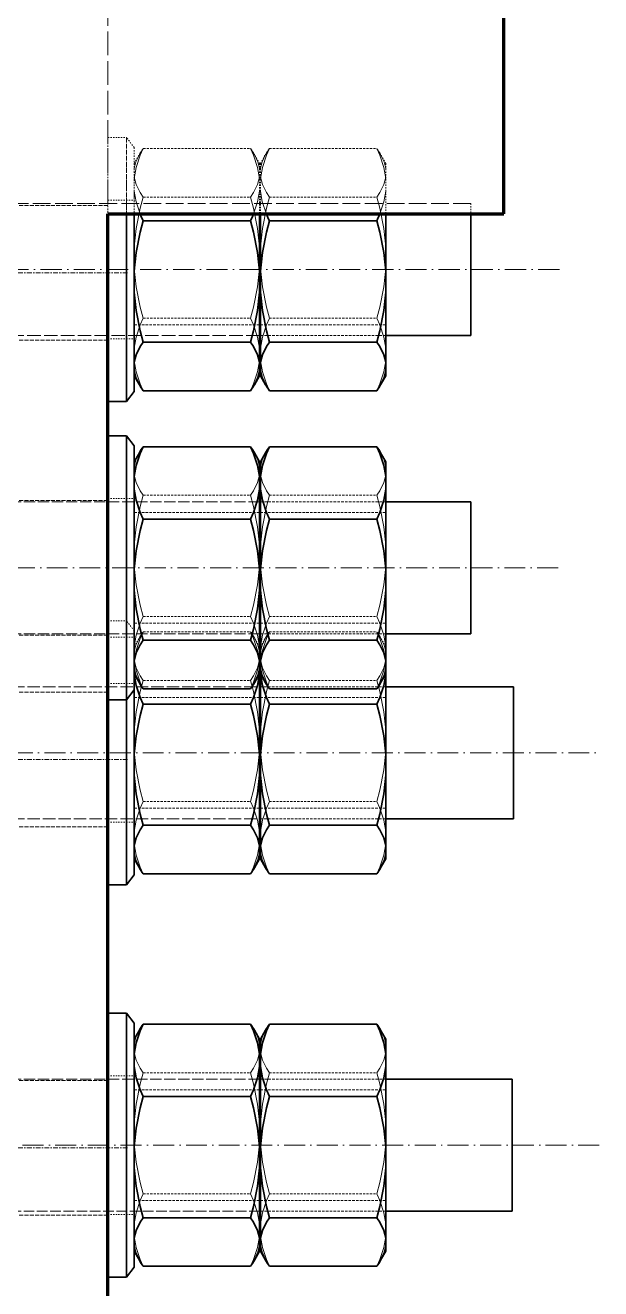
# Model space of a CAD drawing. Header units: millimetres. Extents: x 3026 to 35289, y 2869 to 25683.
# Drawn here: x 14756.2 to 14799.8, y 12286.8 to 12382.6 of the extents above; entities that cross this region are included whole.
import ezdxf

# ---------------------------------------------------------------- set-up
doc = ezdxf.new("R2010")
doc.units = ezdxf.units.MM
doc.linetypes.add('DASHDOT', pattern=[18.5, 12, -3, 0.5, -3])
doc.linetypes.add('DASHED', pattern=[15, 12, -3])

# ---------------------------------------------------------------- blocks, each defined once
blk = doc.blocks.new('A$C55E021B5')
at = {"color": 7, "linetype": 'DASHED', "lineweight": 13, "ltscale": 0.149374}
blk.add_line((1178.701, 1116.53), (1178.701, 1026.905), dxfattribs=at)
at = {"color": 7, "lineweight": 35, "ltscale": 0.041666}
blk.add_line((1148.701, 1051.53), (1148.701, 1026.53), dxfattribs=at)
at = {"color": 7, "lineweight": 140, "ltscale": 0.041666}
blk.add_line((1148.701, 1026.53), (1148.701, 1051.53), dxfattribs=at)
at = {"color": 7, "linetype": 'DASHED', "lineweight": 13, "ltscale": 0.001576}
for p, q in [((1176.701, 1031.563), (1177.277, 1032.313)), ((1176.701, 994.937), (1177.277, 995.687))]:
    blk.add_line(p, q, dxfattribs=at)
at = {"color": 7, "linetype": 'DASHED', "lineweight": 13, "ltscale": 0.030065}
for p, q in [((1177.277, 1032.313), (1177.277, 1014.274)), ((1177.277, 1009.712), (1177.277, 991.673)), ((1177.277, 995.687), (1177.277, 977.648)), ((1177.277, 965.949), (1177.277, 947.91))]:
    blk.add_line(p, q, dxfattribs=at)
at = {"color": 7, "linetype": 'DASHED', "lineweight": 13, "ltscale": 0.002374}
for p, q in [((1178.701, 1032.313), (1177.277, 1032.313)), ((1178.701, 995.687), (1177.277, 995.687))]:
    blk.add_line(p, q, dxfattribs=at)
at = {"color": 7, "linetype": 'DASHED', "lineweight": 13, "ltscale": 0.003268}
for p, q in [((1178.701, 1032.313), (1178.701, 1030.352)), ((1177.277, 1014.274), (1177.277, 1012.313)), ((1177.277, 991.673), (1177.277, 989.713)), ((1177.277, 977.648), (1177.277, 975.687)), ((1177.277, 947.91), (1177.277, 945.949))]:
    blk.add_line(p, q, dxfattribs=at)
at = {"color": 7, "linetype": 'DASHED', "lineweight": 13, "ltscale": 0.013528}
for p, q in [((1166.452, 1031.492), (1158.335, 1031.492)), ((1176.01, 1031.492), (1167.893, 1031.492)), ((1166.452, 1027.808), (1158.335, 1027.808)), ((1176.01, 1027.808), (1167.893, 1027.808)), ((1166.452, 1018.629), (1158.335, 1018.629)), ((1176.01, 1018.629), (1167.893, 1018.629)), ((1166.452, 1005.207), (1158.335, 1005.207)), ((1176.01, 1005.207), (1167.893, 1005.207)), ((1166.452, 996.028), (1158.335, 996.028)), ((1176.01, 996.028), (1167.893, 996.028)), ((1166.452, 994.865), (1158.335, 994.865)), ((1176.01, 994.865), (1167.893, 994.865)), ((1166.452, 991.181), (1158.335, 991.181)), ((1176.01, 991.181), (1167.893, 991.181)), ((1166.452, 982.003), (1158.335, 982.003)), ((1176.01, 982.003), (1167.893, 982.003)), ((1166.452, 961.443), (1158.335, 961.443)), ((1176.01, 961.443), (1167.893, 961.443)), ((1166.452, 952.265), (1158.335, 952.265)), ((1176.01, 952.265), (1167.893, 952.265))]:
    blk.add_line(p, q, dxfattribs=at)
at = {"color": 7, "linetype": 'DASHED', "lineweight": 13, "ltscale": 0.003023}
blk.add_line((1176.701, 1031.563), (1176.701, 1029.749), dxfattribs=at)
at = {"color": 7, "linetype": 'DASHED', "lineweight": 13, "ltscale": 0.001316}
for p, q in [((1157.643, 1030.353), (1158.038, 1031.037)), ((1167.143, 1030.353), (1166.749, 1031.037)), ((1167.201, 1030.353), (1167.596, 1031.037)), ((1176.701, 1030.353), (1176.306, 1031.037)), ((1157.643, 993.727), (1158.038, 994.411)), ((1167.143, 993.727), (1166.749, 994.411)), ((1167.201, 993.727), (1167.596, 994.411)), ((1176.701, 993.727), (1176.306, 994.411))]:
    blk.add_line(p, q, dxfattribs=at)
at = {"color": 7, "linetype": 'DASHED', "lineweight": 13, "ltscale": 0.001886}
for p, q in [((1157.643, 1030.353), (1157.643, 1029.222)), ((1167.143, 1030.353), (1167.143, 1029.222)), ((1167.201, 1030.353), (1167.201, 1029.222)), ((1176.701, 1030.353), (1176.701, 1029.222))]:
    blk.add_line(p, q, dxfattribs=at)
at = {"color": 7, "linetype": 'DASHED', "lineweight": 13, "ltscale": 0.005366}
blk.add_line((1176.701, 1029.749), (1176.701, 1026.53), dxfattribs=at)
at = {"color": 7, "linetype": 'DASHED', "lineweight": 13, "ltscale": 0.006371}
for p, q in [((1177.277, 1030.352), (1177.277, 1026.53)), ((1178.701, 1030.352), (1178.701, 1026.53))]:
    blk.add_line(p, q, dxfattribs=at)
at = {"color": 7, "linetype": 'DASHED', "lineweight": 13, "ltscale": 0.001592}
for p, q in [((1157.643, 1028.267), (1157.643, 1029.222)), ((1167.143, 1028.267), (1167.143, 1029.222)), ((1167.201, 1028.267), (1167.201, 1029.222)), ((1176.701, 1028.267), (1176.701, 1029.222))]:
    blk.add_line(p, q, dxfattribs=at)
at = {"color": 7, "linetype": 'DASHED', "lineweight": 13, "ltscale": 0.002895}
for p, q in [((1157.643, 1028.267), (1157.643, 1026.53)), ((1167.143, 1028.267), (1167.143, 1026.53)), ((1167.201, 1028.267), (1167.201, 1026.53))]:
    blk.add_line(p, q, dxfattribs=at)
at = {"color": 7, "linetype": 'DASHED', "lineweight": 13, "ltscale": 0.010101}
for p, q in [((1176.701, 1028.267), (1176.701, 1022.206)), ((1176.701, 1005.666), (1176.701, 999.605)), ((1176.701, 961.902), (1176.701, 955.842))]:
    blk.add_line(p, q, dxfattribs=at)
at = {"color": 7, "linetype": 'DASHED', "lineweight": 13, "ltscale": 0.003333}
for p, q in [((1178.701, 1027.563), (1176.701, 1027.563)), ((1178.701, 1017.063), (1176.701, 1017.063)), ((1178.701, 1004.962), (1176.701, 1004.962)), ((1178.701, 994.462), (1176.701, 994.462)), ((1178.701, 990.937), (1176.701, 990.937)), ((1178.701, 980.437), (1176.701, 980.437)), ((1178.701, 961.199), (1176.701, 961.199)), ((1178.701, 950.699), (1176.701, 950.699))]:
    blk.add_line(p, q, dxfattribs=at)
at = {"color": 7, "linetype": 'DASHED', "lineweight": 13, "ltscale": 0.001306}
blk.add_line((1151.201, 1027.313), (1151.201, 1026.53), dxfattribs=at)
at = {"color": 7, "linetype": 'DASHED', "lineweight": 13, "ltscale": 0.111666}
blk.add_line((1151.201, 1027.313), (1218.201, 1027.313), dxfattribs=at)
at = {"color": 7, "linetype": 'DASHED', "lineweight": 13, "ltscale": 0.025}
for p, q in [((1178.701, 1027.177), (1193.701, 1027.177)), ((1178.701, 1016.977), (1193.701, 1016.977)), ((1178.701, 1004.812), (1193.701, 1004.812)), ((1178.701, 994.612), (1193.701, 994.612)), ((1178.701, 990.284), (1193.701, 990.284)), ((1178.701, 980.084), (1193.701, 980.084)), ((1178.701, 960.858), (1193.701, 960.858)), ((1178.701, 950.658), (1193.701, 950.658))]:
    blk.add_line(p, q, dxfattribs=at)
at = {"color": 7, "linetype": 'DASHED', "lineweight": 13, "ltscale": 0.00062561}
blk.add_line((1178.701, 1026.905), (1178.701, 1026.53), dxfattribs=at)
at = {"color": 7, "lineweight": 35, "ltscale": 0.05}
blk.add_line((1178.701, 1026.53), (1148.701, 1026.53), dxfattribs=at)
at = {"color": 7, "lineweight": 140, "ltscale": 0.05}
blk.add_line((1178.701, 1026.53), (1148.701, 1026.53), dxfattribs=at)
at = {"color": 7, "lineweight": 35, "ltscale": 0.011984}
blk.add_line((1151.201, 1026.53), (1151.201, 1019.339), dxfattribs=at)
at = {"color": 7, "lineweight": 35, "ltscale": 0.007206}
for p, q in [((1157.643, 1026.53), (1157.643, 1022.206)), ((1167.143, 1026.53), (1167.143, 1022.206)), ((1167.201, 1026.53), (1167.201, 1022.206))]:
    blk.add_line(p, q, dxfattribs=at)
at = {"color": 7, "linetype": 'DASHED', "lineweight": 13, "ltscale": 0.015833}
for p, q in [((1167.143, 1026.501), (1157.643, 1026.501)), ((1176.701, 1026.501), (1167.201, 1026.501)), ((1167.143, 1018.125), (1157.643, 1018.125)), ((1176.701, 1018.125), (1167.201, 1018.125)), ((1167.143, 1003.9), (1157.643, 1003.9)), ((1176.701, 1003.9), (1167.201, 1003.9)), ((1167.143, 995.525), (1157.643, 995.525)), ((1176.701, 995.525), (1167.201, 995.525)), ((1167.143, 989.875), (1157.643, 989.875)), ((1176.701, 989.875), (1167.201, 989.875)), ((1167.143, 981.499), (1157.643, 981.499)), ((1176.701, 981.499), (1167.201, 981.499)), ((1167.143, 960.137), (1157.643, 960.137)), ((1176.701, 960.137), (1167.201, 960.137)), ((1167.143, 951.761), (1157.643, 951.761)), ((1176.701, 951.761), (1167.201, 951.761))]:
    blk.add_line(p, q, dxfattribs=at)
at = {"color": 7, "lineweight": 35, "ltscale": 0.013528}
for p, q in [((1166.452, 1025.998), (1158.335, 1025.998)), ((1176.01, 1025.998), (1167.893, 1025.998)), ((1166.452, 1016.819), (1158.335, 1016.819)), ((1176.01, 1016.819), (1167.893, 1016.819)), ((1166.452, 1013.135), (1158.335, 1013.135)), ((1176.01, 1013.135), (1167.893, 1013.135)), ((1166.452, 1008.891), (1158.335, 1008.891)), ((1176.01, 1008.891), (1167.893, 1008.891)), ((1166.452, 1003.396), (1158.335, 1003.396)), ((1176.01, 1003.396), (1167.893, 1003.396)), ((1166.452, 994.218), (1158.335, 994.218)), ((1176.01, 994.218), (1167.893, 994.218)), ((1166.452, 990.534), (1158.335, 990.534)), ((1176.01, 990.534), (1167.893, 990.534)), ((1166.452, 989.371), (1158.335, 989.371)), ((1176.01, 989.371), (1167.893, 989.371)), ((1166.452, 980.193), (1158.335, 980.193)), ((1176.01, 980.193), (1167.893, 980.193)), ((1166.452, 976.509), (1158.335, 976.509)), ((1176.01, 976.509), (1167.893, 976.509)), ((1166.452, 965.127), (1158.335, 965.127)), ((1176.01, 965.127), (1167.893, 965.127)), ((1166.452, 959.633), (1158.335, 959.633)), ((1176.01, 959.633), (1167.893, 959.633)), ((1166.452, 950.454), (1158.335, 950.454)), ((1176.01, 950.454), (1167.893, 950.454)), ((1166.452, 946.77), (1158.335, 946.77)), ((1176.01, 946.77), (1167.893, 946.77))]:
    blk.add_line(p, q, dxfattribs=at)
at = {"color": 7, "lineweight": 35, "ltscale": 0.022445}
blk.add_line((1176.701, 1026.53), (1176.701, 1013.063), dxfattribs=at)
at = {"color": 7, "lineweight": 35, "ltscale": 0.023694}
for p, q in [((1177.277, 1026.53), (1177.277, 1012.313)), ((1178.701, 1026.53), (1178.701, 1012.313))]:
    blk.add_line(p, q, dxfattribs=at)
at = {"color": 7, "lineweight": 35, "ltscale": 0.158334}
blk.add_line((1178.701, 1026.53), (1178.701, 931.53), dxfattribs=at)
at = {"color": 7, "lineweight": 140, "ltscale": 0.158334}
blk.add_line((1178.701, 931.53), (1178.701, 1026.53), dxfattribs=at)
at = {"color": 7, "linetype": 'DASHDOT', "lineweight": 13, "ltscale": 0.134}
blk.add_line((1144.501, 1022.313), (1224.901, 1022.313), dxfattribs=at)
at = {"color": 7, "lineweight": 35, "ltscale": 0.00266}
for p, q in [((1157.643, 1020.61), (1157.643, 1022.206)), ((1167.143, 1020.61), (1167.143, 1022.206)), ((1167.201, 1020.61), (1167.201, 1022.206)), ((1157.643, 998.009), (1157.643, 999.605)), ((1167.143, 998.009), (1167.143, 999.605)), ((1167.201, 998.009), (1167.201, 999.605)), ((1157.643, 954.246), (1157.643, 955.842)), ((1167.143, 954.246), (1167.143, 955.842)), ((1167.201, 954.246), (1167.201, 955.842))]:
    blk.add_line(p, q, dxfattribs=at)
at = {"color": 7, "linetype": 'DASHED', "lineweight": 13, "ltscale": 0.00266}
for p, q in [((1176.701, 1020.61), (1176.701, 1022.206)), ((1176.701, 998.009), (1176.701, 999.605)), ((1176.701, 954.246), (1176.701, 955.842))]:
    blk.add_line(p, q, dxfattribs=at)
at = {"color": 7, "linetype": 'DASHDOT', "lineweight": 13, "ltscale": 0.03}
for p, q in [((1177.201, 1022.077), (1195.201, 1022.077)), ((1177.201, 985.185), (1195.201, 985.185)), ((1177.201, 955.758), (1195.201, 955.758))]:
    blk.add_line(p, q, dxfattribs=at)
at = {"color": 7, "lineweight": 35, "ltscale": 0.008855}
for p, q in [((1157.643, 1020.61), (1157.643, 1015.297)), ((1167.143, 1020.61), (1167.143, 1015.297)), ((1167.201, 1020.61), (1167.201, 1015.297)), ((1157.643, 998.009), (1157.643, 992.696)), ((1167.143, 998.009), (1167.143, 992.696)), ((1167.201, 998.009), (1167.201, 992.696)), ((1157.643, 983.984), (1157.643, 978.671)), ((1167.143, 983.984), (1167.143, 978.671)), ((1167.201, 983.984), (1167.201, 978.671)), ((1157.643, 954.246), (1157.643, 948.933)), ((1167.143, 954.246), (1167.143, 948.933)), ((1167.201, 954.246), (1167.201, 948.933))]:
    blk.add_line(p, q, dxfattribs=at)
at = {"color": 7, "linetype": 'DASHED', "lineweight": 13, "ltscale": 0.008855}
for p, q in [((1176.701, 1020.61), (1176.701, 1015.297)), ((1176.701, 998.009), (1176.701, 992.696)), ((1176.701, 983.984), (1176.701, 978.671)), ((1176.701, 954.246), (1176.701, 948.933))]:
    blk.add_line(p, q, dxfattribs=at)
at = {"color": 7, "lineweight": 35, "ltscale": 0.003377}
for p, q in [((1151.201, 1019.339), (1151.201, 1017.313)), ((1151.201, 994.712), (1151.201, 996.738)), ((1147.977, 982.713), (1147.977, 980.687)), ((1148.079, 950.949), (1148.079, 952.975))]:
    blk.add_line(p, q, dxfattribs=at)
at = {"color": 7, "lineweight": 35, "ltscale": 0.010737}
for p, q in [((1151.201, 1017.313), (1157.643, 1017.313)), ((1151.201, 1004.713), (1157.643, 1004.713)), ((1151.201, 994.712), (1157.643, 994.712))]:
    blk.add_line(p, q, dxfattribs=at)
at = {"color": 7, "linetype": 'DASHED', "lineweight": 13, "ltscale": 0.015834}
for p, q in [((1157.643, 1017.313), (1167.144, 1017.313)), ((1157.643, 1004.713), (1167.144, 1004.713)), ((1157.643, 994.712), (1167.144, 994.712)), ((1167.144, 990.687), (1157.643, 990.687)), ((1167.144, 980.687), (1157.643, 980.687)), ((1157.643, 960.949), (1167.144, 960.949)), ((1157.643, 950.949), (1167.144, 950.949))]:
    blk.add_line(p, q, dxfattribs=at)
at = {"color": 7, "lineweight": 35, "ltscale": 9.53674e-05}
for p, q in [((1167.144, 1017.313), (1167.201, 1017.313)), ((1167.144, 1004.713), (1167.201, 1004.713)), ((1167.144, 994.712), (1167.201, 994.712)), ((1167.201, 990.687), (1167.144, 990.687)), ((1167.201, 980.687), (1167.144, 980.687)), ((1167.144, 960.949), (1167.201, 960.949)), ((1167.144, 950.949), (1167.201, 950.949))]:
    blk.add_line(p, q, dxfattribs=at)
at = {"color": 7, "linetype": 'DASHED', "lineweight": 13, "ltscale": 0.085}
blk.add_line((1167.201, 1017.313), (1218.201, 1017.313), dxfattribs=at)
at = {"color": 7, "lineweight": 35, "ltscale": 0.001067}
for p, q in [((1157.643, 1014.657), (1157.643, 1015.297)), ((1167.143, 1014.657), (1167.143, 1015.297)), ((1167.201, 1014.657), (1167.201, 1015.297)), ((1176.701, 1014.657), (1176.701, 1015.297)), ((1157.643, 978.03), (1157.643, 978.671)), ((1167.143, 978.03), (1167.143, 978.671)), ((1167.201, 978.03), (1167.201, 978.671)), ((1176.701, 978.03), (1176.701, 978.671))]:
    blk.add_line(p, q, dxfattribs=at)
at = {"color": 7, "lineweight": 35, "ltscale": 0.000639725}
for p, q in [((1157.643, 1014.657), (1157.643, 1014.273)), ((1167.143, 1014.657), (1167.143, 1014.273)), ((1167.201, 1014.657), (1167.201, 1014.273)), ((1176.701, 1014.657), (1176.701, 1014.273)), ((1157.643, 978.03), (1157.643, 977.647)), ((1167.143, 978.03), (1167.143, 977.647)), ((1167.201, 978.03), (1167.201, 977.647)), ((1176.701, 978.03), (1176.701, 977.647))]:
    blk.add_line(p, q, dxfattribs=at)
at = {"color": 7, "lineweight": 35, "ltscale": 0.001316}
for p, q in [((1157.643, 1014.273), (1158.038, 1013.589)), ((1167.143, 1014.273), (1166.749, 1013.589)), ((1167.201, 1014.273), (1167.596, 1013.589)), ((1176.701, 1014.273), (1176.306, 1013.589)), ((1157.643, 1007.753), (1158.038, 1008.436)), ((1167.143, 1007.753), (1166.749, 1008.436)), ((1167.201, 1007.753), (1167.596, 1008.436)), ((1176.701, 1007.753), (1176.306, 1008.436)), ((1157.643, 991.672), (1158.038, 990.988)), ((1167.143, 991.672), (1166.749, 990.988)), ((1167.201, 991.672), (1167.596, 990.988)), ((1176.701, 991.672), (1176.306, 990.988)), ((1157.643, 977.647), (1158.038, 976.963)), ((1167.143, 977.647), (1166.749, 976.963)), ((1167.201, 977.647), (1167.596, 976.963)), ((1176.701, 977.647), (1176.306, 976.963)), ((1157.643, 963.989), (1158.038, 964.673)), ((1167.143, 963.989), (1166.749, 964.673)), ((1167.201, 963.989), (1167.596, 964.673)), ((1176.701, 963.989), (1176.306, 964.673)), ((1157.643, 947.909), (1158.038, 947.225)), ((1167.143, 947.909), (1166.749, 947.225)), ((1167.201, 947.909), (1167.596, 947.225)), ((1176.701, 947.909), (1176.306, 947.225))]:
    blk.add_line(p, q, dxfattribs=at)
at = {"color": 7, "lineweight": 35, "ltscale": 0.001576}
for p, q in [((1176.701, 1013.063), (1177.277, 1012.313)), ((1176.701, 1008.962), (1177.277, 1009.712)), ((1176.701, 990.462), (1177.277, 989.713)), ((1176.701, 976.437), (1177.277, 975.687)), ((1176.701, 965.199), (1177.277, 965.949)), ((1176.701, 946.699), (1177.277, 945.949))]:
    blk.add_line(p, q, dxfattribs=at)
at = {"color": 7, "lineweight": 35, "ltscale": 0.002374}
for p, q in [((1178.701, 1012.313), (1177.277, 1012.313)), ((1178.701, 1009.712), (1177.277, 1009.712)), ((1178.701, 989.713), (1177.277, 989.713)), ((1178.701, 975.687), (1177.277, 975.687)), ((1178.701, 965.949), (1177.277, 965.949)), ((1178.701, 945.949), (1177.277, 945.949))]:
    blk.add_line(p, q, dxfattribs=at)
at = {"color": 7, "lineweight": 35, "ltscale": 0.003268}
for p, q in [((1177.277, 1009.712), (1177.277, 1007.751)), ((1178.701, 1009.712), (1178.701, 1007.751)), ((1177.277, 965.949), (1177.277, 963.988)), ((1178.701, 965.949), (1178.701, 963.988))]:
    blk.add_line(p, q, dxfattribs=at)
at = {"color": 7, "lineweight": 35, "ltscale": 0.003023}
for p, q in [((1176.701, 1008.962), (1176.701, 1007.148)), ((1176.701, 965.199), (1176.701, 963.385))]:
    blk.add_line(p, q, dxfattribs=at)
at = {"color": 7, "lineweight": 35, "ltscale": 0.001886}
for p, q in [((1157.643, 1007.753), (1157.643, 1006.621)), ((1167.143, 1007.753), (1167.143, 1006.621)), ((1167.201, 1007.753), (1167.201, 1006.621)), ((1176.701, 1007.753), (1176.701, 1006.621)), ((1157.643, 963.989), (1157.643, 962.858)), ((1167.143, 963.989), (1167.143, 962.858)), ((1167.201, 963.989), (1167.201, 962.858)), ((1176.701, 963.989), (1176.701, 962.858))]:
    blk.add_line(p, q, dxfattribs=at)
at = {"color": 7, "lineweight": 35, "ltscale": 0.030065}
for p, q in [((1177.277, 1007.751), (1177.277, 989.713)), ((1178.701, 1007.751), (1178.701, 989.713)), ((1177.277, 963.988), (1177.277, 945.949)), ((1178.701, 963.988), (1178.701, 945.949))]:
    blk.add_line(p, q, dxfattribs=at)
at = {"color": 7, "lineweight": 35, "ltscale": 0.001592}
for p, q in [((1157.643, 1005.666), (1157.643, 1006.621)), ((1167.143, 1005.666), (1167.143, 1006.621)), ((1167.201, 1005.666), (1167.201, 1006.621)), ((1176.701, 1005.666), (1176.701, 1006.621)), ((1157.643, 961.902), (1157.643, 962.858)), ((1167.143, 961.902), (1167.143, 962.858)), ((1167.201, 961.902), (1167.201, 962.858)), ((1176.701, 961.902), (1176.701, 962.858))]:
    blk.add_line(p, q, dxfattribs=at)
at = {"color": 7, "lineweight": 35, "ltscale": 0.02781}
for p, q in [((1176.701, 1007.148), (1176.701, 990.462)), ((1176.701, 963.385), (1176.701, 946.699))]:
    blk.add_line(p, q, dxfattribs=at)
at = {"color": 7, "lineweight": 35, "ltscale": 0.010101}
for p, q in [((1157.643, 1005.666), (1157.643, 999.605)), ((1167.143, 1005.666), (1167.143, 999.605)), ((1167.201, 1005.666), (1167.201, 999.605)), ((1157.643, 991.64), (1157.643, 985.58)), ((1167.143, 991.64), (1167.143, 985.58)), ((1167.201, 991.64), (1167.201, 985.58)), ((1157.643, 961.902), (1157.643, 955.842)), ((1167.143, 961.902), (1167.143, 955.842)), ((1167.201, 961.902), (1167.201, 955.842))]:
    blk.add_line(p, q, dxfattribs=at)
at = {"color": 7, "lineweight": 35, "ltscale": 0.01329}
for p, q in [((1151.201, 996.738), (1151.201, 1004.713)), ((1147.977, 990.687), (1147.977, 982.713)), ((1148.079, 952.975), (1148.079, 960.949))]:
    blk.add_line(p, q, dxfattribs=at)
at = {"color": 7, "linetype": 'DASHED', "lineweight": 13, "ltscale": 0.070834}
for p, q in [((1167.201, 1004.713), (1209.701, 1004.713)), ((1167.201, 994.712), (1209.701, 994.712)), ((1167.201, 960.949), (1209.701, 960.949))]:
    blk.add_line(p, q, dxfattribs=at)
at = {"color": 7, "linetype": 'DASHDOT', "lineweight": 13, "ltscale": 0.132001}
for p, q in [((1144.601, 999.712), (1223.802, 999.712)), ((1141.479, 955.949), (1220.68, 955.949))]:
    blk.add_line(p, q, dxfattribs=at)
at = {"color": 7, "linetype": 'DASHED', "lineweight": 13, "ltscale": 0.006689}
blk.add_line((1177.277, 993.726), (1177.277, 989.713), dxfattribs=at)
at = {"color": 7, "lineweight": 35, "ltscale": 0.001068}
for p, q in [((1157.643, 992.056), (1157.643, 992.696)), ((1167.143, 992.056), (1167.143, 992.696)), ((1167.201, 992.056), (1167.201, 992.696)), ((1176.701, 992.056), (1176.701, 992.696)), ((1157.643, 948.292), (1157.643, 948.933)), ((1167.143, 948.292), (1167.143, 948.933)), ((1167.201, 948.292), (1167.201, 948.933)), ((1176.701, 948.292), (1176.701, 948.933))]:
    blk.add_line(p, q, dxfattribs=at)
at = {"color": 7, "lineweight": 35, "ltscale": 0.000639343}
for p, q in [((1157.643, 992.056), (1157.643, 991.672)), ((1167.143, 992.056), (1167.143, 991.672)), ((1167.201, 992.056), (1167.201, 991.672)), ((1176.701, 992.056), (1176.701, 991.672)), ((1157.643, 948.292), (1157.643, 947.909)), ((1167.143, 948.292), (1167.143, 947.909)), ((1167.201, 948.292), (1167.201, 947.909)), ((1176.701, 948.292), (1176.701, 947.909))]:
    blk.add_line(p, q, dxfattribs=at)
at = {"color": 7, "lineweight": 35, "ltscale": 5.30243e-05}
for p, q in [((1157.643, 991.64), (1157.643, 991.672)), ((1167.143, 991.64), (1167.143, 991.672)), ((1167.201, 991.64), (1167.201, 991.672))]:
    blk.add_line(p, q, dxfattribs=at)
at = {"color": 7, "linetype": 'DASHED', "lineweight": 13, "ltscale": 0.000391006}
blk.add_line((1176.701, 991.907), (1176.701, 991.672), dxfattribs=at)
at = {"color": 7, "lineweight": 35, "ltscale": 0.025392}
blk.add_line((1176.701, 991.672), (1176.701, 976.437), dxfattribs=at)
at = {"color": 7, "lineweight": 35, "ltscale": 0.01611}
for p, q in [((1157.643, 990.687), (1147.977, 990.687)), ((1157.643, 980.687), (1147.977, 980.687))]:
    blk.add_line(p, q, dxfattribs=at)
at = {"color": 7, "linetype": 'DASHED', "lineweight": 13, "ltscale": 0.07813}
for p, q in [((1214.079, 990.687), (1167.201, 990.687)), ((1214.079, 980.687), (1167.201, 980.687))]:
    blk.add_line(p, q, dxfattribs=at)
at = {"color": 7, "linetype": 'DASHED', "lineweight": 13, "ltscale": 0.008138}
blk.add_line((1176.701, 990.463), (1176.701, 985.58), dxfattribs=at)
at = {"color": 7, "linetype": 'DASHED', "lineweight": 13, "ltscale": 0.001876}
blk.add_line((1178.701, 990.838), (1178.701, 989.713), dxfattribs=at)
at = {"color": 7, "lineweight": 35, "ltscale": 0.023376}
for p, q in [((1177.277, 989.713), (1177.277, 975.687)), ((1178.701, 989.713), (1178.701, 975.687))]:
    blk.add_line(p, q, dxfattribs=at)
at = {"color": 7, "linetype": 'DASHDOT', "lineweight": 13, "ltscale": 0.132204}
blk.add_line((1220.689, 985.687), (1141.367, 985.687), dxfattribs=at)
at = {"color": 7, "lineweight": 35, "ltscale": 0.002659}
for p, q in [((1157.643, 983.984), (1157.643, 985.58)), ((1167.143, 983.984), (1167.143, 985.58)), ((1167.201, 983.984), (1167.201, 985.58))]:
    blk.add_line(p, q, dxfattribs=at)
at = {"color": 7, "linetype": 'DASHED', "lineweight": 13, "ltscale": 0.002659}
blk.add_line((1176.701, 983.984), (1176.701, 985.58), dxfattribs=at)
at = {"color": 7, "lineweight": 35, "ltscale": 0.01594}
for p, q in [((1148.079, 960.949), (1157.643, 960.949)), ((1148.079, 950.949), (1157.643, 950.949))]:
    blk.add_line(p, q, dxfattribs=at)
at = {"color": 7, "linetype": 'DASHED', "lineweight": 13, "ltscale": 0.066912}
blk.add_line((1167.201, 950.949), (1207.348, 950.949), dxfattribs=at)
at = {"color": 7, "linetype": 'DASHED', "lineweight": 13}
for points in [[(1157.643, 1029.222), (1157.794, 1030.062), (1158.106, 1030.984), (1158.335, 1031.492)], [(1167.143, 1029.222), (1166.993, 1030.062), (1166.681, 1030.984), (1166.452, 1031.492)], [(1167.201, 1029.222), (1167.352, 1030.062), (1167.664, 1030.984), (1167.893, 1031.492)], [(1176.701, 1029.222), (1176.551, 1030.062), (1176.239, 1030.984), (1176.01, 1031.492)], [(1157.643, 1029.97), (1157.775, 1030.482), (1158.038, 1031.037)], [(1167.143, 1029.97), (1167.012, 1030.482), (1166.749, 1031.037)], [(1167.201, 1029.97), (1167.333, 1030.482), (1167.596, 1031.037)], [(1176.701, 1029.97), (1176.57, 1030.482), (1176.306, 1031.037)], [(1157.643, 1029.329), (1157.794, 1028.766), (1158.106, 1028.148), (1158.335, 1027.808)], [(1167.143, 1029.329), (1166.993, 1028.766), (1166.681, 1028.148), (1166.452, 1027.808)], [(1167.201, 1029.329), (1167.352, 1028.766), (1167.664, 1028.148), (1167.893, 1027.808)], [(1176.701, 1029.329), (1176.551, 1028.766), (1176.239, 1028.148), (1176.01, 1027.808)], [(1157.643, 1028.267), (1157.791, 1027.439), (1158.096, 1026.531)], [(1157.643, 1024.016), (1157.794, 1025.419), (1158.106, 1026.959), (1158.335, 1027.808)], [(1167.143, 1024.016), (1166.993, 1025.419), (1166.681, 1026.959), (1166.452, 1027.808)], [(1167.143, 1028.267), (1166.996, 1027.439), (1166.691, 1026.531)], [(1167.201, 1028.267), (1167.349, 1027.439), (1167.653, 1026.531)], [(1167.201, 1024.016), (1167.352, 1025.419), (1167.664, 1026.959), (1167.893, 1027.808)], [(1176.701, 1024.016), (1176.551, 1025.419), (1176.239, 1026.959), (1176.01, 1027.808)], [(1176.701, 1028.267), (1176.553, 1027.439), (1176.249, 1026.531)], [(1157.643, 1022.421), (1157.794, 1021.018), (1158.106, 1019.478), (1158.335, 1018.629)], [(1167.143, 1022.421), (1166.993, 1021.018), (1166.681, 1019.478), (1166.452, 1018.629)], [(1167.201, 1022.421), (1167.352, 1021.018), (1167.664, 1019.478), (1167.893, 1018.629)], [(1176.701, 1022.421), (1176.551, 1021.018), (1176.239, 1019.478), (1176.01, 1018.629)], [(1157.643, 1016.36), (1157.794, 1017.199), (1158.106, 1018.121), (1158.335, 1018.629)], [(1167.143, 1016.36), (1166.993, 1017.199), (1166.681, 1018.121), (1166.452, 1018.629)], [(1167.201, 1016.36), (1167.352, 1017.199), (1167.664, 1018.121), (1167.893, 1018.629)], [(1176.701, 1016.36), (1176.551, 1017.199), (1176.239, 1018.121), (1176.01, 1018.629)], [(1157.643, 1015.404), (1157.794, 1014.565), (1158.106, 1013.643), (1158.335, 1013.135)], [(1167.143, 1015.404), (1166.993, 1014.565), (1166.681, 1013.643), (1166.452, 1013.135)], [(1167.201, 1015.404), (1167.352, 1014.565), (1167.664, 1013.643), (1167.893, 1013.135)], [(1176.701, 1015.404), (1176.551, 1014.565), (1176.239, 1013.643), (1176.01, 1013.135)], [(1157.643, 1007.369), (1157.775, 1007.881), (1158.038, 1008.436)], [(1167.143, 1007.369), (1167.012, 1007.881), (1166.749, 1008.436)], [(1167.201, 1007.369), (1167.333, 1007.881), (1167.596, 1008.436)], [(1176.701, 1007.369), (1176.57, 1007.881), (1176.306, 1008.436)], [(1157.643, 1006.728), (1157.794, 1006.165), (1158.106, 1005.547), (1158.335, 1005.207)], [(1167.143, 1006.728), (1166.993, 1006.165), (1166.681, 1005.547), (1166.452, 1005.207)], [(1167.201, 1006.728), (1167.352, 1006.165), (1167.664, 1005.547), (1167.893, 1005.207)], [(1176.701, 1006.728), (1176.551, 1006.165), (1176.239, 1005.547), (1176.01, 1005.207)], [(1157.643, 1001.415), (1157.794, 1002.818), (1158.106, 1004.358), (1158.335, 1005.207)], [(1167.143, 1001.415), (1166.993, 1002.818), (1166.681, 1004.358), (1166.452, 1005.207)], [(1167.201, 1001.415), (1167.352, 1002.818), (1167.664, 1004.358), (1167.893, 1005.207)], [(1176.701, 1001.415), (1176.551, 1002.818), (1176.239, 1004.358), (1176.01, 1005.207)], [(1157.643, 999.819), (1157.794, 998.417), (1158.106, 996.877), (1158.335, 996.028)], [(1167.143, 999.819), (1166.993, 998.417), (1166.681, 996.877), (1166.452, 996.028)], [(1167.201, 999.819), (1167.352, 998.417), (1167.664, 996.877), (1167.893, 996.028)], [(1176.701, 999.819), (1176.551, 998.417), (1176.239, 996.877), (1176.01, 996.028)], [(1157.643, 993.759), (1157.794, 994.598), (1158.106, 995.52), (1158.335, 996.028)], [(1167.143, 993.759), (1166.993, 994.598), (1166.681, 995.52), (1166.452, 996.028)], [(1167.201, 993.759), (1167.352, 994.598), (1167.664, 995.52), (1167.893, 996.028)], [(1176.701, 993.759), (1176.551, 994.598), (1176.239, 995.52), (1176.01, 996.028)], [(1157.643, 992.596), (1157.794, 993.435), (1158.106, 994.357), (1158.335, 994.865)], [(1157.643, 993.343), (1157.775, 993.856), (1158.038, 994.411)], [(1167.143, 992.596), (1166.993, 993.435), (1166.681, 994.357), (1166.452, 994.865)], [(1167.143, 993.343), (1167.012, 993.856), (1166.749, 994.411)], [(1167.201, 992.596), (1167.352, 993.435), (1167.664, 994.357), (1167.893, 994.865)], [(1167.201, 993.343), (1167.333, 993.856), (1167.596, 994.411)], [(1176.701, 992.596), (1176.551, 993.435), (1176.239, 994.357), (1176.01, 994.865)], [(1176.701, 993.343), (1176.57, 993.856), (1176.306, 994.411)], [(1157.643, 992.804), (1157.794, 991.964), (1158.106, 991.042), (1158.335, 990.534)], [(1157.643, 992.703), (1157.794, 992.14), (1158.106, 991.522), (1158.335, 991.181)], [(1167.143, 992.804), (1166.993, 991.964), (1166.681, 991.042), (1166.452, 990.534)], [(1167.143, 992.703), (1166.993, 992.14), (1166.681, 991.522), (1166.452, 991.181)], [(1167.201, 992.804), (1167.352, 991.964), (1167.664, 991.042), (1167.893, 990.534)], [(1167.201, 992.703), (1167.352, 992.14), (1167.664, 991.522), (1167.893, 991.181)], [(1176.701, 992.804), (1176.551, 991.964), (1176.239, 991.042), (1176.01, 990.534)], [(1176.701, 992.703), (1176.551, 992.14), (1176.239, 991.522), (1176.01, 991.181)], [(1157.643, 987.39), (1157.794, 988.792), (1158.106, 990.332), (1158.335, 991.181)], [(1167.143, 987.39), (1166.993, 988.792), (1166.681, 990.332), (1166.452, 991.181)], [(1167.201, 987.39), (1167.352, 988.792), (1167.664, 990.332), (1167.893, 991.181)], [(1176.701, 987.39), (1176.551, 988.792), (1176.239, 990.332), (1176.01, 991.181)], [(1157.643, 985.794), (1157.794, 984.391), (1158.106, 982.851), (1158.335, 982.003)], [(1167.143, 985.794), (1166.993, 984.391), (1166.681, 982.851), (1166.452, 982.003)], [(1167.201, 985.794), (1167.352, 984.391), (1167.664, 982.851), (1167.893, 982.003)], [(1176.701, 985.794), (1176.551, 984.391), (1176.239, 982.851), (1176.01, 982.003)], [(1157.643, 979.733), (1157.794, 980.573), (1158.106, 981.495), (1158.335, 982.003)], [(1167.143, 979.733), (1166.993, 980.573), (1166.681, 981.495), (1166.452, 982.003)], [(1167.201, 979.733), (1167.352, 980.573), (1167.664, 981.495), (1167.893, 982.003)], [(1176.701, 979.733), (1176.551, 980.573), (1176.239, 981.495), (1176.01, 982.003)], [(1157.643, 978.778), (1157.794, 977.939), (1158.106, 977.017), (1158.335, 976.509)], [(1167.143, 978.778), (1166.993, 977.939), (1166.681, 977.017), (1166.452, 976.509)], [(1167.201, 978.778), (1167.352, 977.939), (1167.664, 977.017), (1167.893, 976.509)], [(1176.701, 978.778), (1176.551, 977.939), (1176.239, 977.017), (1176.01, 976.509)], [(1157.643, 963.605), (1157.775, 964.118), (1158.038, 964.673)], [(1167.143, 963.605), (1167.012, 964.118), (1166.749, 964.673)], [(1167.201, 963.605), (1167.333, 964.118), (1167.596, 964.673)], [(1176.701, 963.605), (1176.57, 964.118), (1176.306, 964.673)], [(1157.643, 962.965), (1157.794, 962.402), (1158.106, 961.784), (1158.335, 961.443)], [(1167.143, 962.965), (1166.993, 962.402), (1166.681, 961.784), (1166.452, 961.443)], [(1167.201, 962.965), (1167.352, 962.402), (1167.664, 961.784), (1167.893, 961.443)], [(1176.701, 962.965), (1176.551, 962.402), (1176.239, 961.784), (1176.01, 961.443)], [(1157.643, 957.652), (1157.794, 959.054), (1158.106, 960.594), (1158.335, 961.443)], [(1167.143, 957.652), (1166.993, 959.054), (1166.681, 960.594), (1166.452, 961.443)], [(1167.201, 957.652), (1167.352, 959.054), (1167.664, 960.594), (1167.893, 961.443)], [(1176.701, 957.652), (1176.551, 959.054), (1176.239, 960.594), (1176.01, 961.443)], [(1157.643, 956.056), (1157.794, 954.654), (1158.106, 953.113), (1158.335, 952.265)], [(1167.143, 956.056), (1166.993, 954.654), (1166.681, 953.113), (1166.452, 952.265)], [(1167.201, 956.056), (1167.352, 954.654), (1167.664, 953.113), (1167.893, 952.265)], [(1176.701, 956.056), (1176.551, 954.654), (1176.239, 953.113), (1176.01, 952.265)], [(1157.643, 949.995), (1157.794, 950.835), (1158.106, 951.757), (1158.335, 952.265)], [(1167.143, 949.995), (1166.993, 950.835), (1166.681, 951.757), (1166.452, 952.265)], [(1167.201, 949.995), (1167.352, 950.835), (1167.664, 951.757), (1167.893, 952.265)], [(1176.701, 949.995), (1176.551, 950.835), (1176.239, 951.757), (1176.01, 952.265)], [(1157.643, 949.04), (1157.794, 948.2), (1158.106, 947.279), (1158.335, 946.77)], [(1167.143, 949.04), (1166.993, 948.2), (1166.681, 947.279), (1166.452, 946.77)], [(1167.201, 949.04), (1167.352, 948.2), (1167.664, 947.279), (1167.893, 946.77)], [(1176.701, 949.04), (1176.551, 948.2), (1176.239, 947.279), (1176.01, 946.77)]]:
    blk.add_lwpolyline(points, dxfattribs=at)
at = {"color": 7, "lineweight": 35}
for points in [[(1157.643, 1022.206), (1157.794, 1023.609), (1158.106, 1025.149), (1158.335, 1025.998)], [(1167.143, 1022.206), (1166.993, 1023.609), (1166.681, 1025.149), (1166.452, 1025.998)], [(1167.201, 1022.206), (1167.352, 1023.609), (1167.664, 1025.149), (1167.893, 1025.998)], [(1176.701, 1022.206), (1176.551, 1023.609), (1176.239, 1025.149), (1176.01, 1025.998)], [(1157.643, 1020.61), (1157.794, 1019.208), (1158.106, 1017.668), (1158.335, 1016.819)], [(1167.143, 1020.61), (1166.993, 1019.208), (1166.681, 1017.668), (1166.452, 1016.819)], [(1167.201, 1020.61), (1167.352, 1019.208), (1167.664, 1017.668), (1167.893, 1016.819)], [(1176.701, 1020.61), (1176.551, 1019.208), (1176.239, 1017.668), (1176.01, 1016.819)], [(1157.643, 1015.297), (1157.794, 1015.86), (1158.106, 1016.478), (1158.335, 1016.819)], [(1167.143, 1015.297), (1166.993, 1015.86), (1166.681, 1016.478), (1166.452, 1016.819)], [(1167.201, 1015.297), (1167.352, 1015.86), (1167.664, 1016.478), (1167.893, 1016.819)], [(1176.701, 1015.297), (1176.551, 1015.86), (1176.239, 1016.478), (1176.01, 1016.819)], [(1157.643, 1014.657), (1157.775, 1014.144), (1158.038, 1013.589)], [(1167.143, 1014.657), (1167.012, 1014.144), (1166.749, 1013.589)], [(1167.201, 1014.657), (1167.333, 1014.144), (1167.596, 1013.589)], [(1176.701, 1014.657), (1176.57, 1014.144), (1176.306, 1013.589)], [(1157.643, 1006.621), (1157.794, 1007.461), (1158.106, 1008.383), (1158.335, 1008.891)], [(1167.143, 1006.621), (1166.993, 1007.461), (1166.681, 1008.383), (1166.452, 1008.891)], [(1167.201, 1006.621), (1167.352, 1007.461), (1167.664, 1008.383), (1167.893, 1008.891)], [(1176.701, 1006.621), (1176.551, 1007.461), (1176.239, 1008.383), (1176.01, 1008.891)], [(1157.643, 1005.666), (1157.794, 1004.826), (1158.106, 1003.905), (1158.335, 1003.396)], [(1167.143, 1005.666), (1166.993, 1004.826), (1166.681, 1003.905), (1166.452, 1003.396)], [(1167.201, 1005.666), (1167.352, 1004.826), (1167.664, 1003.905), (1167.893, 1003.396)], [(1176.701, 1005.666), (1176.551, 1004.826), (1176.239, 1003.905), (1176.01, 1003.396)], [(1157.643, 999.605), (1157.794, 1001.008), (1158.106, 1002.548), (1158.335, 1003.396)], [(1167.143, 999.605), (1166.993, 1001.008), (1166.681, 1002.548), (1166.452, 1003.396)], [(1167.201, 999.605), (1167.352, 1001.008), (1167.664, 1002.548), (1167.893, 1003.396)], [(1176.701, 999.605), (1176.551, 1001.008), (1176.239, 1002.548), (1176.01, 1003.396)], [(1157.643, 998.009), (1157.794, 996.607), (1158.106, 995.067), (1158.335, 994.218)], [(1167.143, 998.009), (1166.993, 996.607), (1166.681, 995.067), (1166.452, 994.218)], [(1167.201, 998.009), (1167.352, 996.607), (1167.664, 995.067), (1167.893, 994.218)], [(1176.701, 998.009), (1176.551, 996.607), (1176.239, 995.067), (1176.01, 994.218)], [(1157.643, 992.696), (1157.794, 993.259), (1158.106, 993.877), (1158.335, 994.218)], [(1167.143, 992.696), (1166.993, 993.259), (1166.681, 993.877), (1166.452, 994.218)], [(1167.201, 992.696), (1167.352, 993.259), (1167.664, 993.877), (1167.893, 994.218)], [(1176.701, 992.696), (1176.551, 993.259), (1176.239, 993.877), (1176.01, 994.218)], [(1157.643, 992.056), (1157.775, 991.544), (1158.038, 990.988)], [(1157.643, 991.64), (1157.794, 990.801), (1158.106, 989.879), (1158.335, 989.371)], [(1167.143, 991.64), (1166.993, 990.801), (1166.681, 989.879), (1166.452, 989.371)], [(1167.143, 992.056), (1167.012, 991.544), (1166.749, 990.988)], [(1167.201, 992.056), (1167.333, 991.544), (1167.596, 990.988)], [(1167.201, 991.64), (1167.352, 990.801), (1167.664, 989.879), (1167.893, 989.371)], [(1176.701, 991.64), (1176.551, 990.801), (1176.239, 989.879), (1176.01, 989.371)], [(1176.701, 992.056), (1176.57, 991.544), (1176.306, 990.988)], [(1157.643, 985.58), (1157.794, 986.982), (1158.106, 988.522), (1158.335, 989.371)], [(1167.143, 985.58), (1166.993, 986.982), (1166.681, 988.522), (1166.452, 989.371)], [(1167.201, 985.58), (1167.352, 986.982), (1167.664, 988.522), (1167.893, 989.371)], [(1176.701, 985.58), (1176.551, 986.982), (1176.239, 988.522), (1176.01, 989.371)], [(1157.643, 983.984), (1157.794, 982.581), (1158.106, 981.041), (1158.335, 980.193)], [(1167.143, 983.984), (1166.993, 982.581), (1166.681, 981.041), (1166.452, 980.193)], [(1167.201, 983.984), (1167.352, 982.581), (1167.664, 981.041), (1167.893, 980.193)], [(1176.701, 983.984), (1176.551, 982.581), (1176.239, 981.041), (1176.01, 980.193)], [(1157.643, 978.671), (1157.794, 979.234), (1158.106, 979.852), (1158.335, 980.193)], [(1167.143, 978.671), (1166.993, 979.234), (1166.681, 979.852), (1166.452, 980.193)], [(1167.201, 978.671), (1167.352, 979.234), (1167.664, 979.852), (1167.893, 980.193)], [(1176.701, 978.671), (1176.551, 979.234), (1176.239, 979.852), (1176.01, 980.193)], [(1157.643, 978.03), (1157.775, 977.518), (1158.038, 976.963)], [(1167.143, 978.03), (1167.012, 977.518), (1166.749, 976.963)], [(1167.201, 978.03), (1167.333, 977.518), (1167.596, 976.963)], [(1176.701, 978.03), (1176.57, 977.518), (1176.306, 976.963)], [(1157.643, 962.858), (1157.794, 963.697), (1158.106, 964.619), (1158.335, 965.127)], [(1167.143, 962.858), (1166.993, 963.697), (1166.681, 964.619), (1166.452, 965.127)], [(1167.201, 962.858), (1167.352, 963.697), (1167.664, 964.619), (1167.893, 965.127)], [(1176.701, 962.858), (1176.551, 963.697), (1176.239, 964.619), (1176.01, 965.127)], [(1157.643, 961.902), (1157.794, 961.063), (1158.106, 960.141), (1158.335, 959.633)], [(1167.143, 961.902), (1166.993, 961.063), (1166.681, 960.141), (1166.452, 959.633)], [(1167.201, 961.902), (1167.352, 961.063), (1167.664, 960.141), (1167.893, 959.633)], [(1176.701, 961.902), (1176.551, 961.063), (1176.239, 960.141), (1176.01, 959.633)], [(1157.643, 955.842), (1157.794, 957.244), (1158.106, 958.784), (1158.335, 959.633)], [(1167.143, 955.842), (1166.993, 957.244), (1166.681, 958.784), (1166.452, 959.633)], [(1167.201, 955.842), (1167.352, 957.244), (1167.664, 958.784), (1167.893, 959.633)], [(1176.701, 955.842), (1176.551, 957.244), (1176.239, 958.784), (1176.01, 959.633)], [(1157.643, 954.246), (1157.794, 952.843), (1158.106, 951.303), (1158.335, 950.454)], [(1167.143, 954.246), (1166.993, 952.843), (1166.681, 951.303), (1166.452, 950.454)], [(1167.201, 954.246), (1167.352, 952.843), (1167.664, 951.303), (1167.893, 950.454)], [(1176.701, 954.246), (1176.551, 952.843), (1176.239, 951.303), (1176.01, 950.454)], [(1157.643, 948.933), (1157.794, 949.496), (1158.106, 950.114), (1158.335, 950.454)], [(1167.143, 948.933), (1166.993, 949.496), (1166.681, 950.114), (1166.452, 950.454)], [(1167.201, 948.933), (1167.352, 949.496), (1167.664, 950.114), (1167.893, 950.454)], [(1176.701, 948.933), (1176.551, 949.496), (1176.239, 950.114), (1176.01, 950.454)], [(1157.643, 948.292), (1157.775, 947.78), (1158.038, 947.225)], [(1167.143, 948.292), (1167.012, 947.78), (1166.749, 947.225)], [(1167.201, 948.292), (1167.333, 947.78), (1167.596, 947.225)], [(1176.701, 948.292), (1176.57, 947.78), (1176.306, 947.225)]]:
    blk.add_lwpolyline(points, dxfattribs=at)
at = {"color": 7, "linetype": 'DASHED', "lineweight": 13}
for centre, start, end in [((1162.605, 1028.378), 143.90453, 149.78766), ((1162.182, 1028.378), 30.21234, 36.09547), ((1172.163, 1028.378), 143.90453, 149.78766), ((1171.739, 1028.378), 30.21234, 36.09547), ((1162.605, 991.752), 143.90453, 149.78766), ((1162.182, 991.752), 30.21234, 36.09547), ((1172.163, 991.752), 143.90453, 149.78766), ((1171.739, 991.752), 30.21234, 36.09547)]:
    blk.add_arc(centre, 5.285, start, end, dxfattribs=at)
at = {"color": 7, "lineweight": 35}
for centre, radius, start, end in [((1166.653, 1030.048), 9.252, 202.34488, 205.964), ((1158.134, 1030.048), 9.252, 334.036, 337.65512), ((1176.211, 1030.048), 9.252, 202.34488, 205.964), ((1167.692, 1030.048), 9.252, 334.036, 337.65512), ((1162.605, 1016.249), 5.285, 210.21234, 216.09547), ((1162.182, 1016.249), 5.285, 323.90453, 329.78766), ((1172.163, 1016.249), 5.285, 210.21234, 216.09547), ((1171.739, 1016.249), 5.285, 323.90453, 329.78766), ((1162.605, 1005.777), 5.285, 143.90453, 149.78766), ((1162.182, 1005.777), 5.285, 30.21234, 36.09547), ((1172.163, 1005.777), 5.285, 143.90453, 149.78766), ((1171.739, 1005.777), 5.285, 30.21234, 36.09547), ((1162.605, 993.648), 5.285, 210.21234, 216.09547), ((1162.182, 993.648), 5.285, 323.90453, 329.78766), ((1172.163, 993.648), 5.285, 210.21234, 216.09547), ((1171.739, 993.648), 5.285, 323.90453, 329.78766), ((1162.605, 979.622), 5.285, 210.21234, 216.09547), ((1162.182, 979.622), 5.285, 323.90453, 329.78766), ((1172.163, 979.622), 5.285, 210.21234, 216.09547), ((1171.739, 979.622), 5.285, 323.90453, 329.78766), ((1162.605, 962.013), 5.285, 143.90453, 149.78766), ((1162.182, 962.013), 5.285, 30.21234, 36.09547), ((1172.163, 962.013), 5.285, 143.90453, 149.78766), ((1171.739, 962.013), 5.285, 30.21234, 36.09547), ((1162.605, 949.884), 5.285, 210.21234, 216.09547), ((1162.182, 949.884), 5.285, 323.90453, 329.78766), ((1172.163, 949.884), 5.285, 210.21234, 216.09547), ((1171.739, 949.884), 5.285, 323.90453, 329.78766)]:
    blk.add_arc(centre, radius, start, end, dxfattribs=at)
blk = doc.blocks.new('1')
at = {"xscale": -1}
blk.add_blockref('A$C55E021B5', (15941.139, 11341.727), dxfattribs=at)

msp = doc.modelspace()

# ---------------------------------------------------------------- block references
msp.add_blockref('1', (0, 0))

doc.saveas('drawing.dxf')
